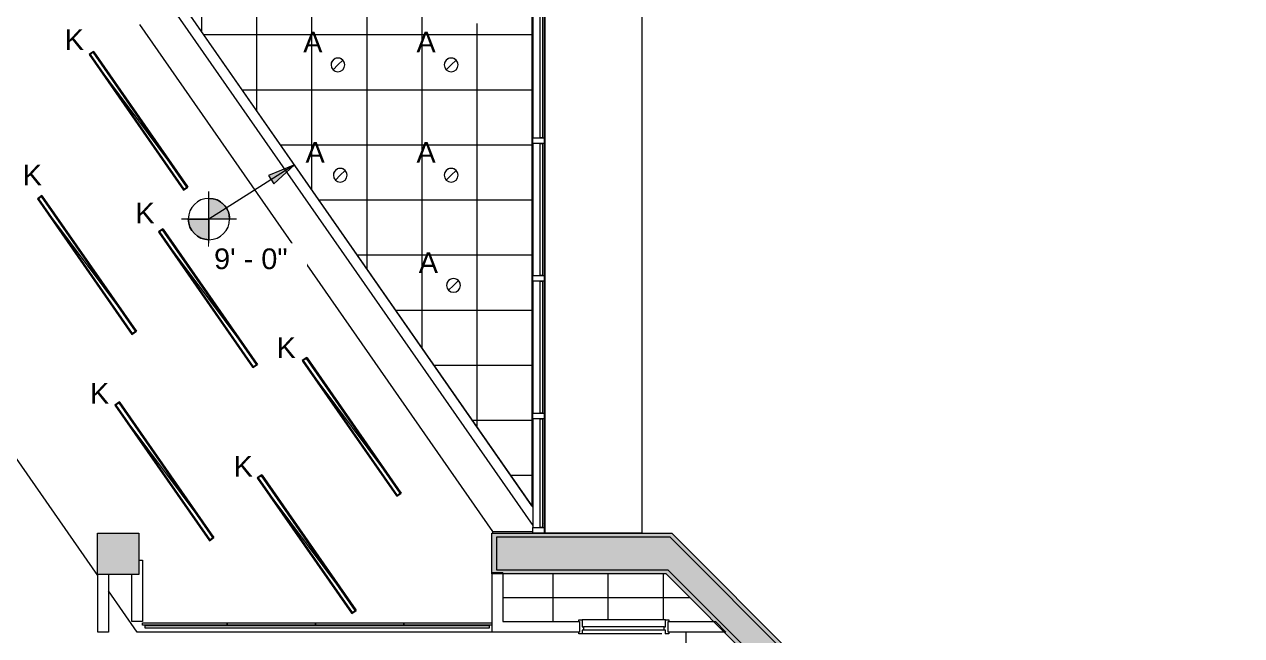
# Model space of a CAD drawing. Header units: inches. Extents: x -329 to 986, y -79 to 1436.
# Drawn here: x 455 to 985, y 191 to 457 of the extents above; entities that cross this region are included whole.
import ezdxf

# ---------------------------------------------------------------- set-up
doc = ezdxf.new("R2010")
doc.units = ezdxf.units.IN
doc.header["$MEASUREMENT"] = 0
for name, color, linetype, lineweight in [('A-CLNG', 13, 'Continuous', 13), ('A-CLNG-PATT', 13, 'Continuous', 13), ('A-DETL-GENF', 92, 'Continuous', 9), ('A-DETL-THIN', 151, 'Continuous', 9), ('A-DOOR', 31, 'Continuous', 13), ('A-GENM', 13, 'Continuous', 9), ('A-GLAZ-CURT', 52, 'Continuous', 9), ('A-GLAZ-CWMG', 51, 'Continuous', 9), ('A-WALL', 113, 'Continuous', 13), ('A-WALL-PATT', 111, 'Continuous', 13), ('E-LITE-EQPM', 33, 'Continuous', 9), ('E-LITE-EQPM-IDEN', 33, 'Continuous', 9), ('G-ANNO-DIMS', 111, 'Continuous', 9), ('I-WALL', 2, 'Continuous', 13), ('S-COLS', 52, 'Continuous', 13)]:
    doc.layers.add(name, color=color, linetype=linetype, lineweight=lineweight)
doc.styles.add('Arial', font='arial.ttf', dxfattribs={"height": 8.999999999999991})

# ---------------------------------------------------------------- blocks, each defined once
blk = doc.blocks.new('Concrete-Square-Column - 18 x 18-6977650-Level 12  RCP')
at = {"layer": 'S-COLS', "lineweight": 9}
blk.add_hatch(color=7, dxfattribs=at).paths.add_polyline_path([(9.00000000000034, -8.999999999999146), (9.00000000000034, 9.000000000001021), (-8.999999999999828, 9.000000000001021), (-8.999999999999828, -8.999999999999146), (-1.358233555763036, -8.999999999999146)], flags=0)
at = {"layer": 'S-COLS', "color": 8, "lineweight": 20}
for p, q in [((-9.000000000000004, 8.999999999999998), (8.999999999999991, 8.999999999999998)), ((-9.000000000000004, -8.999999999999996), (-9.000000000000004, 8.999999999999998)), ((8.999999999999991, 8.999999999999998), (8.999999999999991, -8.999999999999996)), ((8.999999999999991, -8.999999999999996), (-9.000000000000004, -8.999999999999996))]:
    blk.add_line(p, q, dxfattribs=at)
blk = doc.blocks.new('Door - Single - Solid Door-7092288-Level 12  RCP')
at = {"layer": 'A-DOOR', "lineweight": 9}
for p, q in [((-15.63087970294345, 2.40126112297806), (-15.63087970294345, 3.151261122977871)), ((-15.63087970294345, 3.151261122977871), (-14.13087970294317, 3.151261122977862)), ((-14.13087970294317, 3.151261122977862), (-14.00587970294337, 3.151261122977861)), ((-14.13087970294317, 3.151261122977862), (-14.13087970294318, 1.651261122977862)), ((-14.13087970294318, 1.651261122977862), (-13.6308797029432, 1.651261122977859)), ((-13.63087970294321, 0.1512611229778591), (-14.13087970294319, 0.1512611229778624)), ((-14.13087970294319, 0.1512611229778624), (-14.13087970294321, -2.973738877022029)), ((-13.6308797029432, 1.651261122977859), (21.61912029705676, 1.651261122977628)), ((-13.6308797029432, 1.651261122977859), (-13.63087970294321, 0.1512611229778591)), ((-13.63087970294321, 0.1512611229778592), (21.61912029705675, 0.1512611229776281)), ((-12.63087970294322, 3.151261122977852), (22.11912029705675, 3.151261122977624)), ((21.61912029705675, 0.1512611229776279), (21.61912029705676, 1.651261122977628)), ((21.61912029705676, 1.651261122977628), (22.11912029705674, 1.651261122977624)), ((22.11912029705674, 0.1512611229776246), (21.61912029705675, 0.1512611229776279)), ((22.11912029705674, 1.651261122977624), (22.11912029705675, 3.151261122977625)), ((22.11912029705675, 3.151261122977625), (23.61912029705652, 3.151261122977614)), ((22.11912029705671, -2.973738877022267), (22.11912029705674, 0.1512611229776246)), ((23.61912029705652, 3.151261122977614), (23.61912029705652, 2.401261122977665)), ((-15.63087970294349, -2.973738877022019), (-15.63087970294348, -2.223738877021941)), ((-14.13087970294321, -2.973738877022029), (-15.63087970294349, -2.973738877022019)), ((-14.13087970294321, -2.973738877022029), (22.11912029705671, -2.973738877022266)), ((23.61912029705648, -2.973738877022276), (22.11912029705671, -2.973738877022267)), ((23.61912029705649, -2.223738877022334), (23.61912029705648, -2.973738877022276))]:
    blk.add_line(p, q, dxfattribs=at)
blk = doc.blocks.new('RECESSED_Cooper_NeoRay_Straight_Narrow_22DR - Recessed_Cooper_NeoRay_Straight_Narrow_22DR 3-8491823-Level 12  RCP')
at = {"layer": 'E-LITE-EQPM'}
for p, q in [((1.187500000001628, 35.99999999999671), (-1.187499999998197, -36.00000000000144)), ((-1.187499999998197, -36.00000000000144), (-1.187499999998197, 35.99999999999671)), ((-1.187499999998197, 35.99999999999671), (1.187500000001628, 35.99999999999671)), ((-1.187499999998137, 35.74999999999815), (-0.8385803779723527, 35.74999999999815)), ((-1.187499999998137, 35.74999999999815), (-1.187499999998137, -35.75000000000148)), ((-0.8385803779723541, 35.74999999999815), (0.8385803779758713, 35.74999999999815)), ((-0.8385803779723527, 35.74999999999815), (-0.8385803779723527, -35.75000000000149)), ((-0.8385803779723527, -35.75000000000148), (-0.8385803779723527, 35.74999999999815)), ((0.8385803779758726, -35.75000000000149), (0.8385803779758726, 35.74999999999815)), ((0.8385803779758726, 35.74999999999815), (1.187500000001666, 35.74999999999815)), ((0.8385803779758726, 35.74999999999815), (0.8385803779758726, -35.75000000000148)), ((1.187500000001628, 35.99999999999671), (1.187500000001628, -36.00000000000144)), ((1.187500000001666, 35.74999999999815), (1.187500000001666, -35.75000000000148)), ((-0.8385803779723527, -35.75000000000148), (-1.187499999998137, -35.75000000000148)), ((1.187500000001628, -36.00000000000144), (-1.187499999998197, -36.00000000000144)), ((0.8385803779758713, -35.75000000000149), (-0.8385803779723541, -35.75000000000149)), ((1.187500000001666, -35.75000000000148), (0.8385803779758726, -35.75000000000148))]:
    blk.add_line(p, q, dxfattribs=at)
blk = doc.blocks.new('System Panel - Glazed - Offset-8596694-Level 12  RCP')
at = {"layer": 'A-GLAZ-CURT', "lineweight": 13}
for p, q in [((-28.74997898061727, 0.7499999999999146), (-28.74997898061727, 1.749999999999943)), ((-28.74997898061727, 1.749999999999943), (28.74997898061735, 1.749999999999943)), ((28.74997898061735, 0.7499999999999146), (-28.74997898061727, 0.7499999999999146)), ((28.74997898061735, 1.749999999999943), (28.74997898061735, 0.7499999999999146))]:
    blk.add_line(p, q, dxfattribs=at)
blk = doc.blocks.new('System Panel - Glazed - Offset-8596695-Level 12  RCP')
at = {"layer": 'A-GLAZ-CURT', "lineweight": 13}
for p, q in [((-28.74999999999994, 0.7499999999999999), (-28.74999999999994, 1.750000000000028)), ((-28.74999999999994, 1.750000000000028), (28.7499999999999, 1.750000000000028)), ((28.7499999999999, 0.7499999999999999), (-28.74999999999994, 0.7499999999999999)), ((28.7499999999999, 1.750000000000028), (28.7499999999999, 0.7499999999999999))]:
    blk.add_line(p, q, dxfattribs=at)
blk = doc.blocks.new('System Panel - Glazed - Offset-8596696-Level 12  RCP')
at = {"layer": 'A-GLAZ-CURT', "lineweight": 13}
for p, q in [((-23.62499999999995, 0.7499999999999146), (-23.62499999999995, 1.749999999999943)), ((-23.62499999999995, 1.749999999999943), (23.62499999999995, 1.749999999999943)), ((23.62499999999995, 0.7499999999999146), (-23.62499999999995, 0.7499999999999146)), ((23.62499999999995, 1.749999999999943), (23.62499999999995, 0.7499999999999146))]:
    blk.add_line(p, q, dxfattribs=at)
blk = doc.blocks.new('Rectangular Mullion - 2_5_ x 5_ rectangular-6977145-Level 12  RCP')
at = {"layer": 'A-GLAZ-CWMG'}
for p, q in [((675.8900461597294, 285.2841135076513), (675.8900461597293, 238.0341135076515)), ((680.8900461597294, 285.2841135076513), (680.8900461597293, 238.0341135076515))]:
    blk.add_line(p, q, dxfattribs=at)
blk = doc.blocks.new('Rectangular Mullion - 2_5_ x 5_ rectangular-V8-Level 12  RCP')
at = {"layer": 'A-GLAZ-CWMG'}
for p, q in [((675.8900461597298, 465.2840714688859), (675.8900461597296, 407.7841135076512)), ((680.8900461597298, 465.2840714688859), (680.8900461597296, 407.7841135076512))]:
    blk.add_line(p, q, dxfattribs=at)
blk = doc.blocks.new('Rectangular Mullion - 2_5_ x 5_ rectangular-6977147-Level 12  RCP')
at = {"layer": 'A-GLAZ-CWMG'}
for p, q in [((-230.1099538402698, 47.78411350765371), (-230.1099538402697, 105.2841135076537)), ((-225.1099538402698, 47.78411350765371), (-225.1099538402697, 105.2841135076537))]:
    blk.add_line(p, q, dxfattribs=at)
blk = doc.blocks.new('Rectangular Mullion - 2_5_ x 5_ rectangular-8596697-Level 12  RCP')
at = {"layer": 'A-GLAZ-CWMG', "lineweight": 20}
for p, q in [((0, 2.500000000000028), (-2.499999999999985, 2.500000000000028)), ((-2.499999999999985, 2.500000000000028), (-2.499999999999985, -2.500000000000028)), ((0, -2.500000000000028), (0, 2.500000000000028)), ((-2.499999999999985, -2.500000000000028), (0, -2.500000000000028))]:
    blk.add_line(p, q, dxfattribs=at)
blk = doc.blocks.new('Rectangular Mullion - 2_5_ x 5_ rectangular-8596691-Level 12  RCP')
at = {"layer": 'A-GLAZ-CWMG', "lineweight": 20}
for p, q in [((1.249999999999971, 2.500000000000028), (-1.249999999999971, 2.500000000000028)), ((-1.249999999999971, 2.500000000000028), (-1.249999999999971, -2.500000000000028)), ((1.249999999999971, -2.500000000000028), (1.249999999999971, 2.500000000000028)), ((-1.249999999999971, -2.500000000000028), (1.249999999999971, -2.500000000000028))]:
    blk.add_line(p, q, dxfattribs=at)
blk = doc.blocks.new('L-Recessed Circular - Downlight - 6_-8613011-Level 12  RCP')
at = {"layer": 'E-LITE-EQPM'}
for q in [(-2.121320343541211, -2.12132034354123), (2.121320343541245, 2.121320343541247)]:
    blk.add_line((0, 0), q, dxfattribs=at)
for centre, start, end in [((0, 0), 359.9999999999996, 179.9999999999997), ((0, 2.1316282072803e-14), 180.0000000000001, 359.9999999999993)]:
    blk.add_arc(centre, 2.999999999973965, start, end, dxfattribs=at)
blk = doc.blocks.new('Generic Models 1 - Generic Models 5-8667745-Level 12  RCP')
at = {"layer": 'A-GENM', "lineweight": 20}
for p, q in [((3427.145259837005, -131.499998499628), (3427.145259837005, 206.1122346184943)), ((3469.145259837006, 206.1122346184944), (3469.145259837006, -131.499998499628)), ((3469.145259837006, -131.499998499628), (3427.145259837005, -131.499998499628))]:
    blk.add_line(p, q, dxfattribs=at)
blk = doc.blocks.new('System Panel - Glazed-8702552-Level 12  RCP')
at = {"layer": 'A-GLAZ-CURT', "lineweight": 13}
for p, q in [((-18.43750000000011, 0.7499999999999999), (-18.43750000000011, 1.749999999999986)), ((-18.43750000000011, 1.749999999999986), (18.43750000000011, 1.749999999999986)), ((18.43750000000011, 0.7499999999999999), (-18.43750000000011, 0.7499999999999999)), ((18.43750000000011, 1.749999999999986), (18.43750000000011, 0.7499999999999999))]:
    blk.add_line(p, q, dxfattribs=at)
blk = doc.blocks.new('System Panel - Glazed-8702553-Level 12  RCP')
at = {"layer": 'A-GLAZ-CURT', "lineweight": 13}
for p, q in [((-19.21874999999974, 0.7499999999999999), (-19.21874999999974, 1.749999999999986)), ((-19.21874999999974, 1.749999999999986), (19.21874999999983, 1.749999999999986)), ((19.21874999999983, 0.7499999999999999), (-19.21874999999974, 0.7499999999999999)), ((19.21874999999983, 1.749999999999986), (19.21874999999983, 0.7499999999999999))]:
    blk.add_line(p, q, dxfattribs=at)
blk = doc.blocks.new('Rectangular Mullion - 1_ Square-8702313-Level 12  RCP')
at = {"layer": 'A-GLAZ-CWMG'}
for p, q in [((506.9525461597296, 195.2793763626223), (506.9525461597296, 194.2793763626223)), ((506.9525461597296, 195.2793763626223), (542.8275461597299, 195.2793763626221)), ((506.9525461597296, 194.2793763626223), (542.8275461597299, 194.2793763626221))]:
    blk.add_line(p, q, dxfattribs=at)
blk = doc.blocks.new('Rectangular Mullion - 1_ Square-8702305-Level 12  RCP')
at = {"layer": 'A-GLAZ-CWMG'}
for p, q in [((542.8275461597299, 195.2793763626221), (581.2650461597296, 195.279376362622)), ((542.8275461597299, 194.2793763626221), (581.2650461597296, 194.279376362622))]:
    blk.add_line(p, q, dxfattribs=at)
blk = doc.blocks.new('Rectangular Mullion - 1_ Square-8702309-Level 12  RCP')
at = {"layer": 'A-GLAZ-CWMG'}
for p, q in [((619.7025461597295, 195.2793763626219), (657.1400461597292, 195.2793763626218)), ((619.7025461597295, 194.2793763626219), (657.1400461597292, 194.2793763626217)), ((657.1400461597292, 194.2793763626217), (657.1400461597292, 195.2793763626218))]:
    blk.add_line(p, q, dxfattribs=at)
blk = doc.blocks.new('Spot Elevations - Spot Elevation - Target Filled-49714-Level 12  RCP')
at = {"layer": 'G-ANNO-DIMS'}
h = blk.add_hatch(color=256, dxfattribs=at)
edge = h.paths.add_edge_path(flags=0)
edge.add_line((1.249000902703301e-16, 0), (-0.09374999999999985, 0))
edge.add_arc((4.891920202254595e-16, -2.60208521396521e-16), 0.09375000000000024, 90.00000000000063, 180.0000000000003, ccw=False)
edge.add_line((1.249000902703301e-16, 0.09375000000000007), (1.249000902703301e-16, 0))
h = blk.add_hatch(color=256, dxfattribs=at)
edge = h.paths.add_edge_path(flags=0)
edge.add_line((1.249000902703301e-16, 0), (0.09375000000000029, 0))
edge.add_arc((2.289834988289385e-16, 6.245004513516504e-17), 0.09374999999999996, 269.99999999999955, 359.99999999999966, ccw=False)
edge.add_line((1.249000902703301e-16, -0.09375), (1.249000902703301e-16, 0))
for p, q in [((-2.706168622523819e-16, 0.1243846875261664), (-2.706168622523819e-16, -0.125)), ((1.249000902703301e-16, 0), (1.249000902703301e-16, 0.09375000000000007)), ((0.1250000000000001, 7.067913962433002e-16), (-0.1249999999999998, 7.067913962433002e-16)), ((-0.09374999999999985, 0), (1.249000902703301e-16, 0)), ((1.249000902703301e-16, 0), (1.249000902703301e-16, -0.09375)), ((0.09375000000000029, 0), (1.249000902703301e-16, 0))]:
    blk.add_line(p, q, dxfattribs=at)
blk.add_circle((1.249000902703301e-16, 0), 0.09375000000000007, dxfattribs=at)
for centre, radius, start, end in [((4.891920202254595e-16, -2.60208521396521e-16), 0.09375000000000024, 90.0000000000002, 179.9999999999999), ((2.289834988289385e-16, 6.245004513516504e-17), 0.09374999999999996, 269.9999999999992, 359.9999999999993)]:
    blk.add_arc(centre, radius, start, end, dxfattribs=at)

msp = doc.modelspace()

# ---------------------------------------------------------------- hatches: boundary and pattern name
at = {"layer": 'A-CLNG-PATT'}
h = msp.add_hatch(dxfattribs=at)
h.set_pattern_fill('FP1_34', color=256, style=0, pattern_type=2)
h.set_pattern_definition([(90, (579.7280000000001, 404.722), (24, -1.469576158976824e-15), []), (0, (579.7280000000001, 404.722), (0, -24), [])])
h.paths.add_polyline_path([(675.5643344822842, 247.428116555621), (675.5643344822844, 549.1986279018197), (511.3909067513716, 549.2216135076505), (511.3909067513716, 476.3485218293219), (516.2152702526599, 476.3485218293219), (658.631876764864, 271.7532363904383)], flags=0)
h.paths.add_polyline_path([(641.3900461597302, 340.466876362622), (640.6135890244226, 340.5690988837547), (639.8900461597302, 340.8688001512688), (639.2687258161706, 341.3455560190627), (638.791969948377, 341.9668763626224), (638.4922686808629, 342.6904192273144), (638.3900461597301, 343.466876362622), (638.4922686808629, 344.2433334979297), (638.791969948377, 344.966876362622), (639.2687258161706, 345.5881967061817), (639.8900461597302, 346.0649525739753), (640.6135890244226, 346.3646538414893), (641.3900461597302, 346.4668763626224), (642.1665032950377, 346.3646538414893), (642.8900461597301, 346.0649525739753), (643.5113665032898, 345.5881967061817), (643.9881223710835, 344.966876362622), (644.2878236385975, 344.2433334979297), (644.3900461597302, 343.466876362622), (644.2878236385975, 342.6904192273144), (643.9881223710835, 341.9668763626224), (643.5113665032898, 341.3455560190627), (642.8900461597301, 340.8688001512688), (642.1665032950377, 340.5690988837547)], flags=0)
h.paths.add_polyline_path([(640.3900461597303, 388.466876362622), (639.6135890244228, 388.5690988837551), (638.8900461597303, 388.8688001512688), (638.2687258161707, 389.3455560190624), (637.7919699483771, 389.966876362622), (637.4922686808632, 390.6904192273147), (637.3900461597304, 391.466876362622), (637.4922686808632, 392.2433334979297), (637.7919699483771, 392.9668763626224), (638.2687258161707, 393.5881967061817), (638.8900461597303, 394.0649525739756), (639.6135890244228, 394.3646538414893), (640.3900461597303, 394.466876362622), (641.1665032950377, 394.3646538414893), (641.8900461597303, 394.0649525739756), (642.5113665032901, 393.5881967061817), (642.9881223710837, 392.9668763626224), (643.2878236385976, 392.2433334979297), (643.3900461597303, 391.466876362622), (643.2878236385976, 390.6904192273147), (642.9881223710837, 389.966876362622), (642.5113665032901, 389.3455560190624), (641.8900461597303, 388.8688001512688), (641.1665032950377, 388.5690988837551)], flags=0)
h.paths.add_polyline_path([(592.0784067513715, 388.466876362622), (591.3019496160638, 388.5690988837551), (590.5784067513714, 388.8688001512688), (589.9570864078117, 389.3455560190624), (589.4803305400181, 389.966876362622), (589.1806292725042, 390.6904192273147), (589.0784067513714, 391.466876362622), (589.1806292725042, 392.2433334979297), (589.4803305400181, 392.9668763626224), (589.9570864078117, 393.5881967061817), (590.5784067513714, 394.0649525739756), (591.3019496160638, 394.3646538414893), (592.0784067513715, 394.466876362622), (592.854863886679, 394.3646538414893), (593.5784067513712, 394.0649525739756), (594.1997270949311, 393.5881967061817), (594.6764829627248, 392.9668763626224), (594.9761842302387, 392.2433334979297), (595.0784067513714, 391.466876362622), (594.9761842302387, 390.6904192273147), (594.6764829627248, 389.966876362622), (594.1997270949311, 389.3455560190624), (593.5784067513712, 388.8688001512688), (592.854863886679, 388.5690988837551)], flags=0)
h.paths.add_polyline_path([(591.0784067513716, 436.5341135076509), (590.301949616064, 436.636336028784), (589.5784067513714, 436.9360372962979), (588.9570864078117, 437.4127931640915), (588.4803305400181, 438.0341135076511), (588.1806292725043, 438.7576563723435), (588.0784067513714, 439.5341135076509), (588.1806292725043, 440.3105706429587), (588.4803305400181, 441.0341135076509), (588.9570864078117, 441.6554338512106), (589.5784067513714, 442.1321897190044), (590.301949616064, 442.4318909865184), (591.0784067513716, 442.5341135076511), (591.8548638866789, 442.4318909865184), (592.5784067513714, 442.1321897190044), (593.1997270949311, 441.6554338512106), (593.6764829627247, 441.0341135076509), (593.9761842302387, 440.3105706429587), (594.0784067513714, 439.5341135076509), (593.9761842302387, 438.7576563723435), (593.6764829627247, 438.0341135076511), (593.1997270949311, 437.4127931640915), (592.5784067513714, 436.9360372962979), (591.8548638866789, 436.636336028784)], flags=0)
h.paths.add_polyline_path([(640.3900461597303, 436.5341135076509), (639.613589024423, 436.636336028784), (638.797375103969, 437.0071462983881), (638.2687258161708, 437.4127931640915), (637.7919699483771, 438.0341135076511), (637.4922686808632, 438.7576563723435), (637.3900461597304, 439.5341135076509), (637.4922686808632, 440.3105706429587), (637.7919699483771, 441.0341135076509), (638.2687258161708, 441.6554338512106), (638.8900461597304, 442.1321897190044), (639.613589024423, 442.4318909865184), (640.3900461597303, 442.5341135076511), (641.166503295038, 442.4318909865184), (641.8900461597304, 442.1321897190044), (642.5113665032901, 441.6554338512106), (642.9881223710837, 441.0341135076509), (643.2878236385976, 440.3105706429587), (643.3900461597304, 439.5341135076509), (643.2878236385976, 438.7576563723435), (642.9881223710837, 438.0341135076511), (642.5113665032901, 437.4127931640915), (641.8900461597304, 436.9360372962979), (641.166503295038, 436.636336028784), (640.7489294597281, 436.5813613904382)], flags=0)
h.paths.add_polyline_path([(648.3900461597314, 457.5341135076504), (648.3900461597314, 475.5341135076504), (666.3900461597316, 475.5341135076504), (666.3900461597316, 457.5341135076504), (655.0852920166927, 457.5341135076504)], flags=0)
h.paths.add_polyline_path([(543.8902793736904, 485.6884730680252), (543.1138222383828, 485.7906955891582), (542.3902793736904, 486.0903968566719), (541.7689590301308, 486.5671527244655), (541.2922031623372, 487.1884730680252), (540.9925018948229, 487.9120159327179), (540.8902793736902, 488.6884730680254), (540.9925018948229, 489.4649302033328), (541.2922031623372, 490.1884730680255), (541.7689590301308, 490.8097934115848), (542.3902793736904, 491.2865492793788), (543.1138222383828, 491.5862505468925), (543.8902793736904, 491.6884730680254), (544.6667365089978, 491.5862505468925), (545.3902793736902, 491.2865492793788), (546.0115997172499, 490.8097934115848), (546.4883555850435, 490.1884730680255), (546.7880568525575, 489.4649302033328), (546.8902793736904, 488.6884730680254), (546.7880568525575, 487.9120159327179), (546.4883555850435, 487.1884730680252), (546.0115997172499, 486.5671527244655), (545.3902793736902, 486.0903968566719), (544.6667365089978, 485.7906955891582)], flags=0)
h.paths.add_polyline_path([(640.3900461597304, 485.6884730680252), (639.613589024423, 485.7906955891582), (638.8900461597307, 486.0903968566719), (638.268725816171, 486.5671527244655), (637.7919699483772, 487.1884730680252), (637.4922686808634, 487.9120159327179), (637.3900461597304, 488.6884730680254), (637.4922686808634, 489.4649302033328), (637.7919699483772, 490.1884730680255), (638.268725816171, 490.8097934115848), (638.8900461597307, 491.2865492793788), (639.613589024423, 491.5862505468925), (640.3900461597304, 491.6884730680254), (641.1665032950381, 491.5862505468925), (641.8900461597304, 491.2865492793788), (642.5113665032901, 490.8097934115848), (642.9881223710837, 490.1884730680255), (643.306066568903, 489.3263613904382), (643.3900461597307, 488.6884730680254), (643.2878236385977, 487.9120159327179), (642.9881223710837, 487.1884730680252), (642.5113665032901, 486.5671527244655), (641.8900461597304, 486.0903968566719), (641.1665032950381, 485.7906955891582)], flags=0)
h.paths.add_polyline_path([(591.8902793736904, 485.6884730680252), (591.1138222383828, 485.7906955891582), (590.3902793736902, 486.0903968566719), (589.7689590301305, 486.5671527244655), (589.2922031623369, 487.1884730680252), (588.9925018948231, 487.9120159327179), (588.8902793736904, 488.6884730680254), (588.9925018948231, 489.4649302033328), (589.2922031623369, 490.1884730680255), (589.7689590301305, 490.8097934115848), (590.3902793736902, 491.2865492793788), (591.1138222383828, 491.5862505468925), (591.8902793736904, 491.6884730680254), (592.6667365089978, 491.5862505468925), (593.3902793736902, 491.2865492793788), (594.0115997172501, 490.8097934115848), (594.4883555850438, 490.1884730680255), (594.8062997828628, 489.3263613904382), (594.8902793736902, 488.6884730680254), (594.7880568525575, 487.9120159327179), (594.4883555850438, 487.1884730680252), (594.0115997172501, 486.5671527244655), (593.3902793736902, 486.0903968566719), (592.6667365089978, 485.7906955891582)], flags=0)
h.paths.add_polyline_path([(484.890906751371, 513.8485218293215), (484.890906751371, 573.2216135076515), (484.6400461643948, 573.2216135076515), (484.6400461643948, 568.5762264430376), (484.3909067513709, 568.5762264430376), (484.3909067513708, 513.8485218293215)], flags=0)
h.paths.add_polyline_path([(591.8902793736904, 533.6884730680254), (591.1138222383828, 533.7906955891581), (590.3902793736902, 534.0903968566719), (589.7689590301305, 534.5671527244657), (589.2922031623369, 535.1884730680254), (588.9925018948231, 535.9120159327177), (588.8902793736904, 536.6884730680251), (588.9925018948231, 537.4649302033328), (589.2922031623369, 538.1884730680254), (589.7689590301305, 538.809793411585), (590.3902793736902, 539.2865492793786), (591.1138222383828, 539.5862505468924), (591.8902793736904, 539.6884730680254), (592.6667365089978, 539.5862505468924), (593.3902793736902, 539.2865492793786), (594.0115997172501, 538.809793411585), (594.4883555850438, 538.1884730680254), (594.7880568525575, 537.4649302033328), (594.8902793736902, 536.6884730680251), (594.7880568525575, 535.9120159327177), (594.4883555850438, 535.1884730680254), (594.0115997172501, 534.5671527244657), (593.3902793736902, 534.0903968566719), (592.6667365089978, 533.7906955891581)], flags=0)
h.paths.add_polyline_path([(639.3900461597306, 533.6884730680254), (638.6135890244229, 533.7906955891581), (637.8900461597306, 534.0903968566719), (637.268725816171, 534.5671527244657), (636.7919699483773, 535.1884730680254), (636.4922686808634, 535.9120159327177), (636.3900461597306, 536.6884730680251), (636.4922686808634, 537.4649302033328), (636.7919699483773, 538.1884730680254), (637.268725816171, 538.809793411585), (637.8900461597306, 539.2865492793786), (638.6135890244229, 539.5862505468924), (639.3900461597306, 539.6884730680254), (640.1665032950382, 539.5862505468924), (640.8900461597306, 539.2865492793786), (641.5113665032902, 538.809793411585), (641.9881223710838, 538.1884730680254), (642.2878236385978, 537.4649302033328), (642.3900461597307, 536.6884730680251), (642.2878236385978, 535.9120159327177), (641.9881223710838, 535.1884730680254), (641.5113665032902, 534.5671527244657), (640.8900461597306, 534.0903968566719), (640.1665032950382, 533.7906955891581)], flags=0)
h.paths.add_polyline_path([(543.8902793736904, 534.9716135076515), (543.1138222383828, 535.0738360287842), (542.3902793736904, 535.3735372962979), (541.7689590301308, 535.8502931640916), (541.2922031623372, 536.4716135076512), (540.9925018948229, 537.1951563723438), (540.8902793736902, 537.9716135076512), (540.9925018948229, 538.7480706429587), (541.2922031623372, 539.4716135076515), (541.7689590301308, 540.0929338512111), (542.3902793736904, 540.5696897190047), (543.1138222383828, 540.8693909865185), (543.8902793736904, 540.9716135076512), (544.6667365089978, 540.8693909865185), (545.3902793736902, 540.5696897190047), (546.0115997172499, 540.0929338512111), (546.4883555850435, 539.4716135076515), (546.7880568525575, 538.7480706429587), (546.8902793736904, 537.9716135076512), (546.7880568525575, 537.1951563723438), (546.4883555850435, 536.4716135076512), (546.0115997172499, 535.8502931640916), (545.3902793736902, 535.3735372962979), (544.6667365089978, 535.0738360287842)], flags=0)
h = msp.add_hatch(dxfattribs=at)
h.set_pattern_fill('FP1_18', color=256, style=0, pattern_type=2)
h.set_pattern_definition([(0, (708.779, 207.438), (0, -24), []), (270, (708.779, 207.438), (-24, -1.469576158976824e-15), [])])
h.paths.add_polyline_path([(754.7299925726361, 197.0918763626215), (734.0377554276065, 217.7841135076514), (662.8275576772998, 217.7841135076514), (662.8802761109056, 197.0918763626218), (695.9521573130398, 197.0918763626218), (695.9718941551446, 197.8418763626218), (735.2021573130397, 197.8418763626215), (735.2021573130397, 197.0918763626215), (738.9875028959126, 197.0918763626215)], flags=0)
h = msp.add_hatch(dxfattribs=at)
h.set_pattern_fill('FP1_27', color=256, style=0, pattern_type=2)
h.set_pattern_definition([(270, (862.545, 43.39100000000001), (-24, -1.469576158976824e-15), []), (180, (862.545, 43.39100000000001), (2.939152317953648e-15, 24), [])])
h.paths.add_polyline_path([(892.2650461597293, -9.715886492350363), (892.2650461597293, 18.95341129824009), (892.2650461597293, 18.9637024319876), (892.2650461597293, 23.27300334920323), (900.301472509212, 31.3094296986859), (807.1544169588608, 124.5093790633805), (816.939076640654, 134.2940387451735), (910.1294912180986, 41.13744840757112), (910.4069558728935, 41.41491306236332), (759.3549925726361, 192.4668763626216), (742.7025461597296, 192.4668763626216), (742.7025461597293, -9.71588649234968), (878.5788126039687, -9.715886492350363)], flags=0)
h.paths.add_polyline_path([(862.7025461597308, 18.75286350765384), (838.077546159731, 18.75286350765418), (838.077546159731, 43.31536350765418), (862.7025461597308, 43.31536350765418), (862.7025461597308, 34.40073639043816)], flags=0)
h.paths.add_polyline_path([(766.0775461597309, 18.75286350765418), (766.0775461597309, 43.31536350765418), (790.702546159731, 43.31536350765418), (790.7025461597307, 18.75286350765418), (789.3578126039688, 18.75286350765418)], flags=0)
h.paths.add_polyline_path([(916.07754615973, 22.71370243198725), (916.07754615973, 35.74432277552716), (913.0586063023411, 38.76326263291605), (897.0090461014133, 22.7137024319876), (915.5150461597296, 22.7137024319876)], flags=0)
h.paths.add_polyline_path([(766.0775461597311, 90.75286350765417), (766.0775461597311, 115.3153635076545), (790.702546159731, 115.3153635076542), (790.702546159731, 90.75286350765417), (789.3578126039688, 90.75286350765417)], flags=0)
at = {"layer": 'A-DETL-GENF'}
h = msp.add_hatch(color=7, dxfattribs=at)
h.paths.add_polyline_path([(982.6400461597296, -77.71588649235092), (982.6400461597296, -13.14050769480786), (735.7154249572715, 233.7841135076515), (660.1400461597299, 233.7841135076519), (660.1400461597299, 219.5341135076512), (734.7626291617597, 219.5341135076509), (968.3900461597296, -14.09330349032018), (968.3900461597296, -63.3408864923507), (738.0692398529961, -63.34088649234968), (687.3900461597293, -12.66169279908251), (687.3900461597293, -5.715886492349568), (673.1400461597295, -5.715886492349227), (673.1400461597295, -18.75479574784185), (732.1011369042374, -77.7158864923499), (878.5788126039687, -77.71588649235058)], flags=0)
h.paths.add_polyline_path([(984.640046159734, 574.9716135076499), (984.6400461597343, 836.4843668826551), (964.3900461597319, 836.4843668826551), (964.3900461597312, 591.6591135076507), (506.3900461597322, 591.6591135076524), (506.3900461597323, 832.5966135076518), (486.1409067513717, 832.5966135076518), (486.1409067513712, 574.9716135076516), (700.1368126039688, 574.9716135076509)], flags=0)
h.paths.add_polyline_path([(912.7650461597287, 784.6093668826547), (912.7650461597287, 820.3598839954357), (902.3275453501672, 820.3598839954357), (902.3275453501672, 832.4218668777189), (879.6400461601947, 832.4218668777189), (879.6400461601947, 820.3842401951538), (875.640046160195, 820.3842401951538), (875.640046160195, 819.1342401951538), (594.6400461601949, 819.1342401951548), (594.6400461601949, 832.4218668826552), (571.8900445356418, 832.4218668826552), (571.8900445356418, 819.3593652586499), (558.0150461597326, 819.3593652586499), (558.0150461597326, 784.6093668828635), (593.7650461597308, 784.6093668828632), (593.7650461597308, 808.4550700076562), (877.0150461597326, 808.4550700076553), (877.0150461597326, 784.6093668826551), (878.5788126039687, 784.6093668826551)], flags=0)
h.paths.add_polyline_path([(486.1400461643956, 938.0966135076524), (508.14004453562, 938.0966135076524), (508.1400445356209, 1417.550093749683), (607.6400445400521, 1417.550093749683), (607.6400445400518, 1188.974826841699), (558.1400445400516, 1188.974826841699), (558.1400445400516, 1174.050093741729), (964.3900302799967, 1174.050093741728), (964.3900302799964, 938.9091000007986), (984.6400461597316, 938.9091000007986), (984.6400461597323, 1193.859366877656), (622.8900445403739, 1193.859366877657), (622.8900445403743, 1433.59661349944), (486.1400461643965, 1433.59661349944), (486.1400461643956, 957.4382363904381)], flags=0)
h.paths.add_polyline_path([(8.140046159732007, 1117.534113507654), (22.64004615973246, 1117.534113507654), (22.64004615973263, 1191.885169411476), (-219.4811209311196, 1434.00633650233), (-288.0069234599376, 1434.00633650233), (-288.0069234599382, 1182.00633650233), (-228.6099538402682, 1122.609366882659), (-176.2472219819903, 1122.609366882659), (-176.2472219819903, 1138.457231358107), (-224.2472219819903, 1138.457231358107), (-274.6099538402676, 1190.609366882659), (-274.6099538402676, 1419.609366882659), (-225.3127898225323, 1419.609366882659), (8.140046159732178, 1186.156530900393), (8.140046159732092, 1168.418236390438)], flags=0)
at = {"layer": 'A-WALL-PATT', "lineweight": 9}
for points in [[(658.14004615973, 232.0341135076518), (660.1400461597299, 232.0341135076518), (660.1400461597299, 233.7841135076519), (733.2405512231184, 233.7841135076519), (731.4905512231186, 235.5341135076513), (658.14004615973, 235.5341135076517), (658.14004615973, 233.7841135076519)], [(980.8900461597295, -11.39050769480741), (980.8900461597295, -8.915633960654757), (736.4402986914246, 235.5341135076513), (731.4905512231186, 235.5341135076513), (733.240551223118, 233.7841135076519), (735.7154249572715, 233.7841135076515), (968.3900461597296, 1.109492305192475)], [(660.1400461597299, 221.2841135076513), (660.1400461597299, 232.0341135076518), (658.14004615973, 232.0341135076518), (658.14004615973, 221.2841135076513)], [(734.0377554276068, 217.7841135076511), (736.51262916176, 217.7841135076511), (734.7626291617597, 219.5341135076505), (660.1400461597299, 219.5341135076509), (660.1400461597299, 221.2841135076513), (658.14004615973, 221.2841135076513), (658.14004615973, 217.7841135076514), (700.1368126039688, 217.7841135076511)], [(968.3900461597296, -16.56817722447283), (968.3900461597296, -14.09330349032018), (736.51262916176, 217.7841135076511), (734.0377554276068, 217.7841135076511), (966.6400461597295, -14.81817722447272)]]:
    msp.add_hatch(color=7, dxfattribs=at).paths.add_polyline_path(points, flags=0)
at = {"layer": 'G-ANNO-DIMS'}
msp.add_hatch(color=256, dxfattribs=at).paths.add_polyline_path([(572.16224905677, 395.9752537238984), (560.8913866816927, 391.3444012412365), (563.1549476828563, 387.768813853065)], flags=0)

# ---------------------------------------------------------------- linework, layer by layer
at = {"layer": 'A-CLNG'}
for p, q in [((675.5643344822839, 549.1986279018193), (675.5643344822835, 247.4281165556207)), ((675.5643344822835, 247.4281165556208), (516.2152702526594, 476.3485218293216)), ((504.6075740926918, 457.2216135076505), (658.4433282826348, 236.2216135076509)), ((484.6400461643971, 445.4395536648083), (482.6907959137062, 444.0827012556681)), ((525.7740981467211, 386.3464934333794), (484.6400461643971, 445.4395536648084)), ((482.6907959137062, 444.0827012556682), (523.8248478960301, 384.9896410242392)), ((462.1610908805481, 382.5936464320084), (460.2118406298571, 381.2367940228684)), ((503.2951428628721, 323.5005862005797), (462.1610908805481, 382.5936464320084)), ((523.8248478960301, 384.9896410242393), (525.7740981467211, 386.3464934333795)), ((460.2118406298571, 381.2367940228684), (501.345892612181, 322.1437337914394)), ((514.8817477049606, 368.118414343971), (512.9324974542695, 366.7615619348309)), ((512.9324974542695, 366.7615619348309), (554.0665494365935, 307.6685017034018)), ((556.0157996872844, 309.0253541125422), (514.8817477049604, 368.1184143439711)), ((501.3458926121811, 322.1437337914395), (503.2951428628721, 323.5005862005797)), ((554.0665494365935, 307.6685017034019), (556.0157996872844, 309.0253541125422)), ((577.4817095973518, 312.0634882193913), (575.5324593466609, 310.7066358102512)), ((575.5324593466609, 310.7066358102512), (616.6665113289849, 251.6135755788221)), ((618.6157615796758, 252.9704279879624), (577.4817095973518, 312.0634882193913)), ((495.9319011432053, 292.6884882193912), (493.9826508925144, 291.3316358102511)), ((537.0659531255294, 233.5954279879622), (495.9319011432054, 292.6884882193912)), ((493.9826508925144, 291.3316358102509), (535.1167028748383, 232.238575578822)), ((486.5775461597301, 217.0665595482708), (440.5775461643939, 283.1500266362743)), ((557.9057185302507, 260.9875622696953), (555.9564682795598, 259.6307098605552)), ((599.0397705125748, 201.8945020382662), (557.9057185302507, 260.9875622696952)), ((555.9564682795598, 259.6307098605552), (597.0905202618839, 200.5376496291261)), ((616.6665113289848, 251.6135755788222), (618.6157615796757, 252.9704279879622)), ((535.1167028748383, 232.2385755788221), (537.0659531255294, 233.5954279879622)), ((658.4433282826346, 236.2216135076507), (675.8900461597292, 236.2216135076507)), ((658.4433282826348, 236.2216135076509), (658.4433282826348, 235.5341135076516)), ((503.7011245113046, 192.466876362622), (491.20254615973, 210.4222979110318)), ((597.0905202618837, 200.5376496291261), (599.0397705125747, 201.8945020382663)), ((658.2552660838442, 192.4668763626217), (503.7011245113046, 192.466876362622)), ((742.7025461597289, 133.5966135076519), (742.7025461597289, 192.4668763626215))]:
    msp.add_line(p, q, dxfattribs=at)
for centre, start, end in [((591.078406751371, 439.5341135076508), 0, 180), ((640.3900461597299, 439.5341135076508), 0, 180), ((591.078406751371, 439.5341135076508), 180, 0), ((640.3900461597299, 439.5341135076508), 180, 0), ((592.0784067513708, 391.4668763626219), 0, 180), ((640.3900461597298, 391.4668763626219), 0, 180), ((592.0784067513708, 391.4668763626219), 180, 0), ((640.3900461597298, 391.4668763626219), 180, 0), ((641.3900461597296, 343.4668763626219), 0, 180), ((641.3900461597296, 343.4668763626219), 180, 0)]:
    msp.add_arc(centre, 3, start, end, dxfattribs=at)
at = {"layer": 'A-DETL-THIN'}
for p, q in [((660.1400461597292, 233.7841135076515), (660.1400461597292, 219.534113507651)), ((735.7154249572708, 233.7841135076514), (660.1400461597292, 233.7841135076515)), ((982.6400461597289, -13.14050769480769), (735.7154249572708, 233.7841135076514)), ((660.1400461597292, 219.534113507651), (734.762629161759, 219.5341135076507)), ((734.762629161759, 219.5341135076509), (968.3900461597289, -14.09330349032001))]:
    msp.add_line(p, q, dxfattribs=at)
at = {"layer": 'A-WALL', "lineweight": 9}
for p, q in [((675.8900461597296, 246.9602001008626), (511.3909067513713, 483.2791884965037)), ((511.3909067513713, 475.1837059473231), (675.8900461597294, 238.8647175516822)), ((681.3900461597159, 239.0589159917329), (680.8900461597293, 239.7772145470908)), ((662.826516520373, 218.2841135076511), (658.2015064933123, 218.2841135076511)), ((760.0620993538222, 192.4668763626214), (755.4370993538221, 197.0918763626214))]:
    msp.add_line(p, q, dxfattribs=at)
at = {"layer": 'A-WALL'}
for p, q in [((504.39004615973, 223.7793763626223), (505.9525461597298, 223.7793763626223)), ((505.9525461597298, 223.7793763626223), (505.9525461597297, 197.0918763626223)), ((486.57754615973, 192.4668763626223), (486.57754615973, 217.534113507651)), ((491.20254615973, 217.534113507651), (491.20254615973, 192.4668763626223)), ((501.3275461597298, 197.0918763626223), (501.3275461597298, 217.534113507651)), ((658.2015064933123, 218.2841135076511), (658.1400461597292, 218.2841135076511)), ((658.2552660838442, 192.4668763626217), (658.2025476502383, 217.7841135076511)), ((662.826516520373, 218.2841135076511), (662.8706454093386, 197.0918763626217)), ((505.9525461597297, 197.0918763626223), (501.3275461597298, 197.0918763626223)), ((662.8706454093386, 197.0918763626217), (696.3271573130388, 197.0918763626216)), ((696.3271573130388, 197.0918763626216), (696.3271573130388, 192.4668763626216)), ((734.8271573130389, 192.4668763626215), (734.8271573130389, 197.0918763626215)), ((734.8271573130389, 197.0918763626215), (755.4370993538222, 197.0918763626214)), ((491.20254615973, 192.4668763626223), (486.57754615973, 192.4668763626223)), ((696.3271573130388, 192.4668763626216), (658.2552660838442, 192.4668763626217)), ((760.0620993538222, 192.4668763626214), (734.8271573130389, 192.4668763626215))]:
    msp.add_line(p, q, dxfattribs=at)
at = {"layer": 'G-ANNO-DIMS'}
for p, q in [((572.16224905677, 395.9752537238984), (534.9206033236368, 372.3990611297677)), ((572.16224905677, 395.9752537238984), (560.8913866816927, 391.3444012412365)), ((563.1549476828563, 387.768813853065), (572.16224905677, 395.9752537238984)), ((560.8913866816927, 391.3444012412365), (563.1549476828563, 387.768813853065))]:
    msp.add_line(p, q, dxfattribs=at)
at = {"layer": 'I-WALL', "color": 8, "lineweight": 20}
for p, q in [((658.1400461597292, 235.5341135076516), (736.4402986914239, 235.5341135076513)), ((658.1400461597292, 217.7841135076511), (658.1400461597292, 235.5341135076516)), ((736.4402986914239, 235.5341135076513), (984.390046159729, -12.41563396065484)), ((734.0377554276062, 217.7841135076509), (658.1400461597292, 217.7841135076511)), ((910.406955872891, 41.41491306236523), (734.0377554276062, 217.7841135076509))]:
    msp.add_line(p, q, dxfattribs=at)

# ---------------------------------------------------------------- block references
at = {"layer": 'A-DOOR', "rotation": 180}
msp.add_blockref('Door - Single - Solid Door-7092288-Level 12  RCP', (719.5712776100955, 194.8681374855994), dxfattribs=at)
at = {"layer": 'A-GENM'}
msp.add_blockref('Generic Models 1 - Generic Models 5-8667745-Level 12  RCP', (-2745.755213677289, 367.0341120072612), dxfattribs=at)
at = {"layer": 'A-GLAZ-CURT', "rotation": 269.9999999999999}
for name, p in [('System Panel - Glazed - Offset-8596694-Level 12  RCP', (678.3900461597298, 436.5340924882685)), ('System Panel - Glazed - Offset-8596695-Level 12  RCP', (678.3900461597295, 376.5341135076513)), ('System Panel - Glazed - Offset-8596695-Level 12  RCP', (678.3900461597295, 316.5341135076514)), ('System Panel - Glazed - Offset-8596696-Level 12  RCP', (678.3900461597294, 261.6591135076514))]:
    msp.add_blockref(name, p, dxfattribs=at)
at = {"layer": 'A-GLAZ-CURT'}
for name, p in [('System Panel - Glazed-8702552-Level 12  RCP', (524.3900461597298, 194.7793763626222)), ('System Panel - Glazed-8702553-Level 12  RCP', (562.0462961597298, 194.7793763626221)), ('System Panel - Glazed-8702553-Level 12  RCP', (600.4837961597296, 194.779376362622)), ('System Panel - Glazed-8702553-Level 12  RCP', (638.9212961597293, 194.7793763626218))]:
    msp.add_blockref(name, p, dxfattribs=at)
at = {"layer": 'A-GLAZ-CWMG'}
for name, p in [('Rectangular Mullion - 2_5_ x 5_ rectangular-V8-Level 12  RCP', (0, 0)), ('Rectangular Mullion - 2_5_ x 5_ rectangular-6977145-Level 12  RCP', (0, 0)), ('Rectangular Mullion - 1_ Square-8702313-Level 12  RCP', (0, 0)), ('Rectangular Mullion - 1_ Square-8702305-Level 12  RCP', (0, 0)), ('Rectangular Mullion - 1_ Square-8702305-Level 12  RCP', (38.43749999999991, 0)), ('Rectangular Mullion - 1_ Square-8702309-Level 12  RCP', (0, 0))]:
    msp.add_blockref(name, p, dxfattribs=at)
at = {"layer": 'A-GLAZ-CWMG', "extrusion": (0, 0, -1), "rotation": 270.0000000000001}
for name, p in [('Rectangular Mullion - 2_5_ x 5_ rectangular-8596691-Level 12  RCP', (-678.3900461597296, 406.5341135076512)), ('Rectangular Mullion - 2_5_ x 5_ rectangular-8596691-Level 12  RCP', (-678.3900461597295, 346.5341135076514)), ('Rectangular Mullion - 2_5_ x 5_ rectangular-8596691-Level 12  RCP', (-678.3900461597294, 286.5341135076514)), ('Rectangular Mullion - 2_5_ x 5_ rectangular-8596697-Level 12  RCP', (-678.3900461597293, 235.5341135076515))]:
    msp.add_blockref(name, p, dxfattribs=at)
at = {"layer": 'A-GLAZ-CWMG', "rotation": 180}
for p in [(450.7800923194599, 453.0682270153052), (450.7800923194599, 393.0682270153054)]:
    msp.add_blockref('Rectangular Mullion - 2_5_ x 5_ rectangular-6977147-Level 12  RCP', p, dxfattribs=at)
at = {"layer": 'E-LITE-EQPM', "extrusion": (0, 0, -1), "rotation": 325.1586332205284}
for p in [(-504.2324470302125, 415.2145973445288), (-481.7534917463635, 352.3686901117289), (-534.4741485707759, 337.8934580236916), (-597.0741104631672, 281.8385318991117), (-515.5243020090207, 262.4635318991117), (-577.4981193960662, 230.7626059494157)]:
    msp.add_blockref('RECESSED_Cooper_NeoRay_Straight_Narrow_22DR - Recessed_Cooper_NeoRay_Straight_Narrow_22DR 3-8491823-Level 12  RCP', p, dxfattribs=at)
at = {"layer": 'E-LITE-EQPM'}
for p in [(591.078406751371, 439.5341135076508), (640.3900461597299, 439.5341135076508), (592.0784067513708, 391.4668763626219), (640.3900461597298, 391.4668763626219), (641.3900461597296, 343.4668763626219)]:
    msp.add_blockref('L-Recessed Circular - Downlight - 6_-8613011-Level 12  RCP', p, dxfattribs=at)
at = {"layer": 'G-ANNO-DIMS', "extrusion": (0, 0, -1), "xscale": 95.99999999999994, "yscale": 95.99999999999994, "zscale": 95.99999999999994, "rotation": 180}
msp.add_blockref('Spot Elevations - Spot Elevation - Target Filled-49714-Level 12  RCP', (-534.9206033236364, 372.3990611297675), dxfattribs=at)
at = {"layer": 'S-COLS', "lineweight": 9}
msp.add_blockref('Concrete-Square-Column - 18 x 18-6977650-Level 12  RCP', (495.39004615973, 226.534113507651), dxfattribs=at)

# ---------------------------------------------------------------- texts
at = {"layer": 'E-LITE-EQPM-IDEN', "char_height": 8.999999999999991, "width": 10.30199999999999, "attachment_point": 1, "style": 'Arial'}
for s, insert in [('K', (472.069749977001, 455.0670382469322)), ('A', (575.9578405281824, 453.9816579164154)), ('A', (625.2694799365413, 453.9816579164154)), ('A', (576.9578405281823, 405.9144207713865)), ('A', (625.2694799365412, 405.9144207713865)), ('K', (453.8146318667649, 396.0566386133563)), ('K', (502.8866840739541, 379.4660295920298)), ('A', (626.2694799365411, 357.9144207713865)), ('K', (564.3398921890553, 320.8309074685473)), ('K', (483.0767721792315, 300.9416799766158)), ('K', (545.6239664549217, 269.1816046302062))]:
    msp.add_mtext(s, dxfattribs=dict(at, insert=insert))

# ---------------------------------------------------------------- next in the draw order: texts
at = {"layer": 'G-ANNO-DIMS', "insert": (537.1312616831807, 359.5789591768066), "char_height": 9, "width": 38.23472022955523, "attachment_point": 1, "line_spacing_factor": 0.9417779076525876, "style": 'Arial', "bg_fill": 3, "box_fill_scale": 1.25, "bg_fill_color": 256, "bg_fill_true_color": 13158600, "bg_fill_transparency": 0}
msp.add_mtext('9\' - 0"', dxfattribs=at)

doc.saveas('drawing.dxf')
